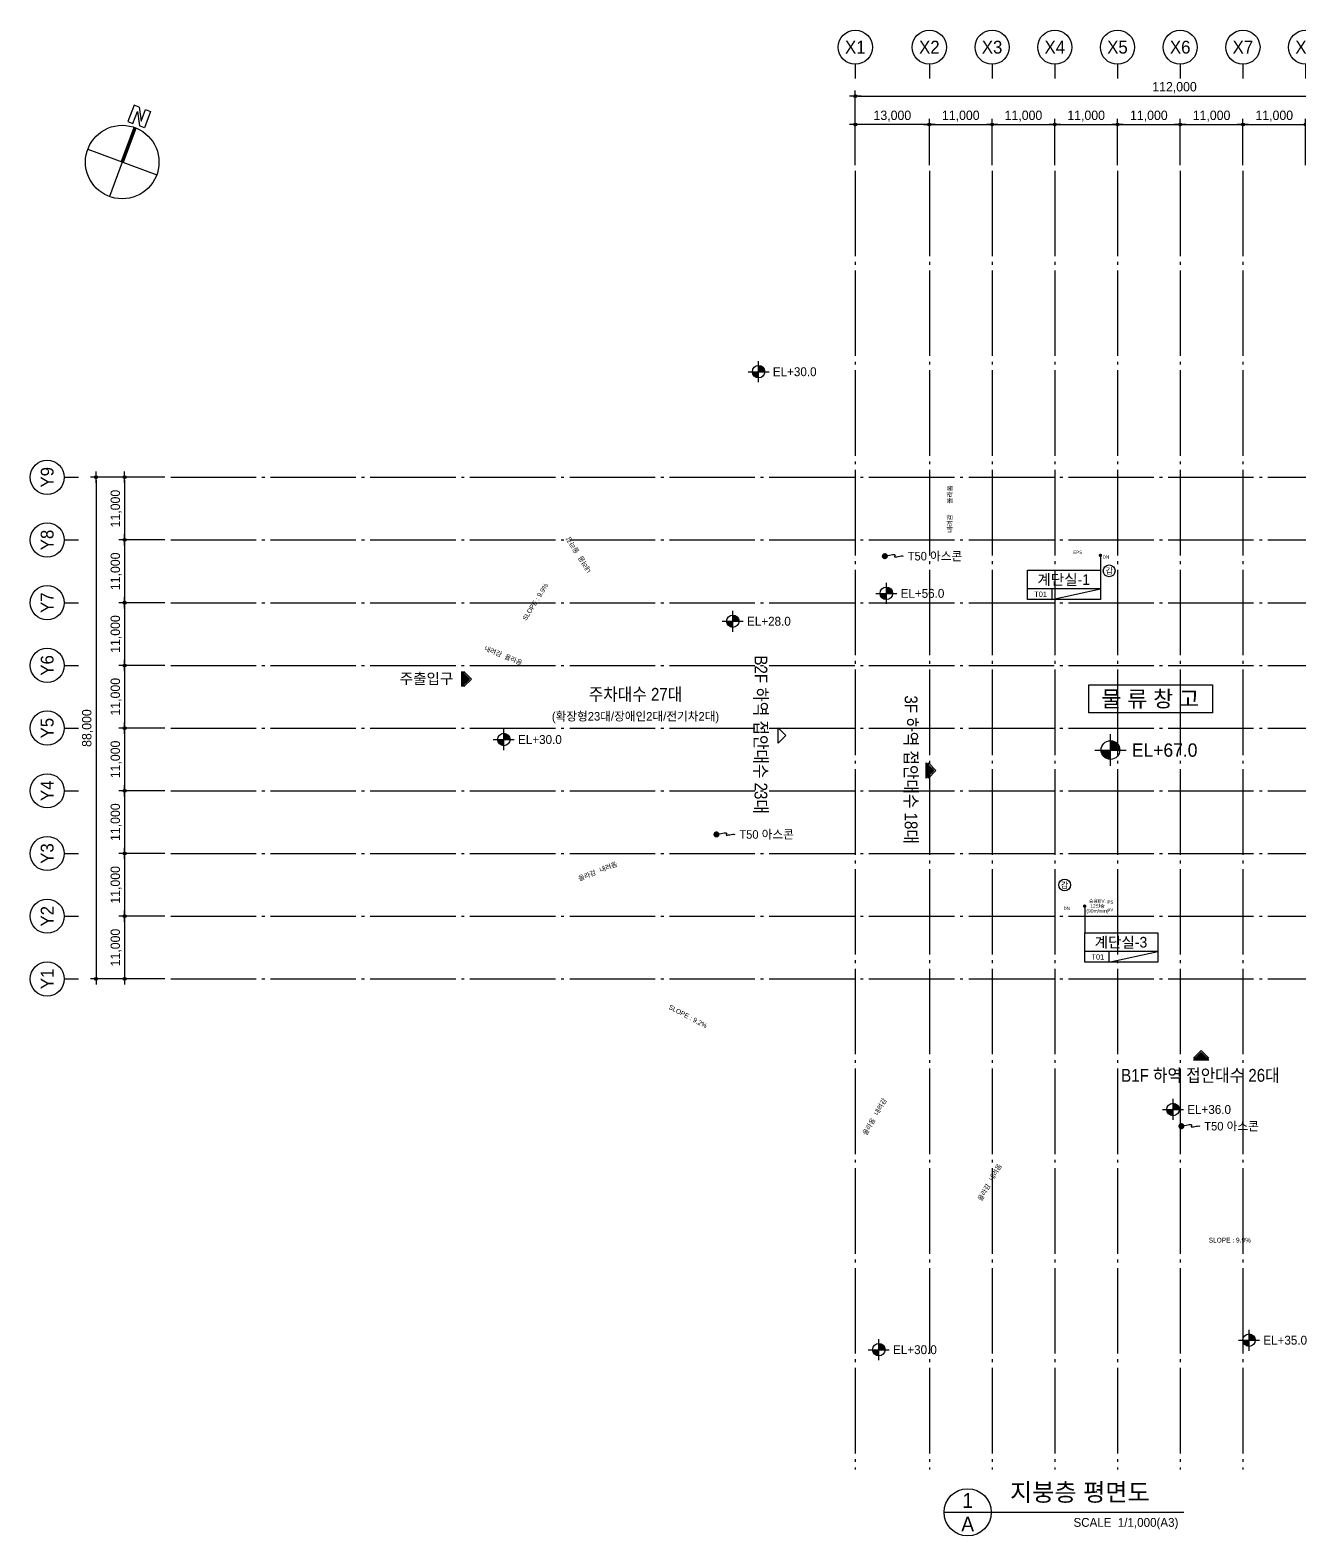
# Model space of a CAD drawing. Header units: millimetres. Extents: x 252735598 to 255219468, y 503852592 to 504847014.
# Drawn here: x 254835598 to 255058371, y 504285874 to 504550014 of the extents above; entities that cross this region are included whole.
import ezdxf
from ezdxf.enums import TextEntityAlignment as Align

# ---------------------------------------------------------------- set-up
doc = ezdxf.new("R2010")
doc.units = ezdxf.units.MM
doc.linetypes.add('CEN', pattern=[35, 30, -2, 1, -2])
for name, color, linetype in [('4A.TEC CEN', 1, 'CEN'), ('4A.TEC DIM', 7, 'Continuous'), ('4A.TEC TEXT', 7, 'Continuous'), ('4A.TEC TEXT 1', 3, 'Continuous'), ('4A.TEC TEXT 2', 3, 'Continuous'), ('4A.TEC 심볼', 7, 'Continuous'), ('㈜SE&C TEXT', 7, 'Continuous'), ('㈜SE&C TEXT 1', 3, 'Continuous'), ('㈜SE&C 심볼', 7, 'Continuous')]:
    doc.layers.add(name, color=color, linetype=linetype)
doc.styles.add('돋움', font='')
doc.styles.get('돋움').set_extended_font_data('돋움')
doc.dimstyles.new('DIM_600(외부치수)', dxfattribs={"dimscale": 400, "dimtxt": 3.3, "dimasz": 1, "dimexe": 2, "dimexo": 2, "dimgap": 1, "dimtad": 1, "dimdec": 0, "dimdsep": 46, "dimlunit": 6, "dimtxsty": '돋움', "dimblk1": 'DIMDOT', "dimblk2": 'DIMDOT', "dimsah": 1, "dimcen": 2.5, "dimdle": 1.5, "dimclrd": 8, "dimclre": 8, "dimclrt": 3, "dimadec": 0, "dimazin": 0, "dimtfac": 1, "dimtdec": 0, "dimtix": 1, "dimtmove": 2, "dimatfit": 3, "dimldrblk": 'DIMDOT', "dimfxl": 1, "dimtvp": 1, "dimtolj": 1, "dimtzin": 0, "dimarcsym": 0})

# ---------------------------------------------------------------- blocks, each defined once
blk = doc.blocks.new('DIMDOT')
at = {"color": 0}
blk.add_line((-2, 0), (2, 0), dxfattribs=at)
for radius in [0.5, 0.25]:
    blk.add_circle((0, 0), radius, dxfattribs=at)
blk = doc.blocks.new('*D94')
at = {"layer": '4A.TEC DIM', "color": 8, "lineweight": -2, "transparency": 16777216}
for p, q in [((169308, -38163), (169308, -25069)), ((169808, -26069), (280808, -26069)), ((281308, -38163), (281308, -25069))]:
    blk.add_line(p, q, dxfattribs=at)
at = {"layer": 'Defpoints', "color": 0, "transparency": 16777216}
for p in [(281308, -26069), (169308, -39163), (281308, -39163)]:
    blk.add_point(p, dxfattribs=at)
at = {"layer": '4A.TEC DIM', "color": 8, "lineweight": -2, "transparency": 16777216, "xscale": 500, "yscale": 500, "zscale": 500, "rotation": 180}
blk.add_blockref('DIMDOT', (169308, -26069), dxfattribs=at)
at = {"layer": '4A.TEC DIM', "color": 8, "lineweight": -2, "transparency": 16777216, "xscale": 500, "yscale": 500, "zscale": 500}
blk.add_blockref('DIMDOT', (281308, -26069), dxfattribs=at)
at = {"layer": '4A.TEC DIM', "color": 3, "transparency": 16777216, "insert": (225308, -24584), "char_height": 1650, "attachment_point": 5, "style": '돋움'}
blk.add_mtext('\\A1;112,000', dxfattribs=at)
blk = doc.blocks.new('ccs122')
at = {"layer": '4A.TEC 심볼'}
blk.add_line((0, 8), (0, 3), dxfattribs=at)
blk.add_circle((0, 14), 6, dxfattribs=at)
at = {"layer": '4A.TEC TEXT 2', "color": 3, "style": '돋움'}
blk.add_attdef('NO', text='', height=4.5, dxfattribs=at).set_placement((-0.01, 14.02), align=Align.MIDDLE_CENTER)
blk = doc.blocks.new('*D95')
at = {"layer": '4A.TEC DIM', "color": 8, "lineweight": -2, "transparency": 16777216}
for p, q in [((48195, -103937), (40113, -103937)), ((41113, -104437), (41113, -114437)), ((48195, -114937), (40113, -114937))]:
    blk.add_line(p, q, dxfattribs=at)
at = {"layer": 'Defpoints', "color": 0, "transparency": 16777216}
for p in [(49195, -103937), (41113, -114937), (49195, -114937)]:
    blk.add_point(p, dxfattribs=at)
at = {"layer": '4A.TEC DIM', "color": 8, "lineweight": -2, "transparency": 16777216, "xscale": 500, "yscale": 500, "zscale": 500}
for p, rotation in [((41113, -103937), 90), ((41113, -114937), 270)]:
    blk.add_blockref('DIMDOT', p, dxfattribs=dict(at, rotation=rotation))
at = {"layer": '4A.TEC DIM', "color": 3, "transparency": 16777216, "insert": (39628, -109437), "char_height": 1650, "attachment_point": 5, "rotation": 90, "style": '돋움'}
blk.add_mtext('\\A1;11,000', dxfattribs=at)
blk = doc.blocks.new('*D96')
at = {"layer": '4A.TEC DIM', "color": 8, "lineweight": -2, "transparency": 16777216}
for p, q in [((48195, -92937), (35100, -92937)), ((36100, -93437), (36100, -180437)), ((48195, -180937), (35100, -180937))]:
    blk.add_line(p, q, dxfattribs=at)
at = {"layer": 'Defpoints', "color": 0, "transparency": 16777216}
for p in [(49195, -92937), (36100, -180937), (49195, -180937)]:
    blk.add_point(p, dxfattribs=at)
at = {"layer": '4A.TEC DIM', "color": 8, "lineweight": -2, "transparency": 16777216, "xscale": 500, "yscale": 500, "zscale": 500}
for p, rotation in [((36100, -92937), 90), ((36100, -180937), 270)]:
    blk.add_blockref('DIMDOT', p, dxfattribs=dict(at, rotation=rotation))
at = {"layer": '4A.TEC DIM', "color": 3, "transparency": 16777216, "insert": (34615, -136937), "char_height": 1650, "attachment_point": 5, "rotation": 90, "style": '돋움'}
blk.add_mtext('\\A1;88,000', dxfattribs=at)
blk = doc.blocks.new('*D97')
at = {"layer": '4A.TEC DIM', "color": 8, "lineweight": -2, "transparency": 16777216}
for p, q in [((48195, -169937), (40113, -169937)), ((41113, -170437), (41113, -180437)), ((48195, -180937), (40113, -180937))]:
    blk.add_line(p, q, dxfattribs=at)
at = {"layer": 'Defpoints', "color": 0, "transparency": 16777216}
for p in [(49195, -169937), (41113, -180937), (49195, -180937)]:
    blk.add_point(p, dxfattribs=at)
at = {"layer": '4A.TEC DIM', "color": 8, "lineweight": -2, "transparency": 16777216, "xscale": 500, "yscale": 500, "zscale": 500}
for p, rotation in [((41113, -169937), 90), ((41113, -180937), 270)]:
    blk.add_blockref('DIMDOT', p, dxfattribs=dict(at, rotation=rotation))
at = {"layer": '4A.TEC DIM', "color": 3, "transparency": 16777216, "insert": (39628, -175437), "char_height": 1650, "attachment_point": 5, "rotation": 90, "style": '돋움'}
blk.add_mtext('\\A1;11,000', dxfattribs=at)
blk = doc.blocks.new('*D98')
at = {"layer": '4A.TEC DIM', "color": 8, "lineweight": -2, "transparency": 16777216}
for p, q in [((48195, -158937), (40113, -158937)), ((41113, -159437), (41113, -169437)), ((48195, -169937), (40113, -169937))]:
    blk.add_line(p, q, dxfattribs=at)
at = {"layer": 'Defpoints', "color": 0, "transparency": 16777216}
for p in [(49195, -158937), (41113, -169937), (49195, -169937)]:
    blk.add_point(p, dxfattribs=at)
at = {"layer": '4A.TEC DIM', "color": 8, "lineweight": -2, "transparency": 16777216, "xscale": 500, "yscale": 500, "zscale": 500}
for p, rotation in [((41113, -158937), 90), ((41113, -169937), 270)]:
    blk.add_blockref('DIMDOT', p, dxfattribs=dict(at, rotation=rotation))
at = {"layer": '4A.TEC DIM', "color": 3, "transparency": 16777216, "insert": (39628, -164437), "char_height": 1650, "attachment_point": 5, "rotation": 90, "style": '돋움'}
blk.add_mtext('\\A1;11,000', dxfattribs=at)
blk = doc.blocks.new('*D99')
at = {"layer": '4A.TEC DIM', "color": 8, "lineweight": -2, "transparency": 16777216}
for p, q in [((48195, -147937), (40113, -147937)), ((41113, -148437), (41113, -158437)), ((48195, -158937), (40113, -158937))]:
    blk.add_line(p, q, dxfattribs=at)
at = {"layer": 'Defpoints', "color": 0, "transparency": 16777216}
for p in [(49195, -147937), (41113, -158937), (49195, -158937)]:
    blk.add_point(p, dxfattribs=at)
at = {"layer": '4A.TEC DIM', "color": 8, "lineweight": -2, "transparency": 16777216, "xscale": 500, "yscale": 500, "zscale": 500}
for p, rotation in [((41113, -147937), 90), ((41113, -158937), 270)]:
    blk.add_blockref('DIMDOT', p, dxfattribs=dict(at, rotation=rotation))
at = {"layer": '4A.TEC DIM', "color": 3, "transparency": 16777216, "insert": (39628, -153437), "char_height": 1650, "attachment_point": 5, "rotation": 90, "style": '돋움'}
blk.add_mtext('\\A1;11,000', dxfattribs=at)
blk = doc.blocks.new('*D100')
at = {"layer": '4A.TEC DIM', "color": 8, "lineweight": -2, "transparency": 16777216}
for p, q in [((48195, -136937), (40113, -136937)), ((41113, -137437), (41113, -147437)), ((48195, -147937), (40113, -147937))]:
    blk.add_line(p, q, dxfattribs=at)
at = {"layer": 'Defpoints', "color": 0, "transparency": 16777216}
for p in [(49195, -136937), (41113, -147937), (49195, -147937)]:
    blk.add_point(p, dxfattribs=at)
at = {"layer": '4A.TEC DIM', "color": 8, "lineweight": -2, "transparency": 16777216, "xscale": 500, "yscale": 500, "zscale": 500}
for p, rotation in [((41113, -136937), 90), ((41113, -147937), 270)]:
    blk.add_blockref('DIMDOT', p, dxfattribs=dict(at, rotation=rotation))
at = {"layer": '4A.TEC DIM', "color": 3, "transparency": 16777216, "insert": (39628, -142437), "char_height": 1650, "attachment_point": 5, "rotation": 90, "style": '돋움'}
blk.add_mtext('\\A1;11,000', dxfattribs=at)
blk = doc.blocks.new('*D101')
at = {"layer": '4A.TEC DIM', "color": 8, "lineweight": -2, "transparency": 16777216}
for p, q in [((48195, -125937), (40113, -125937)), ((41113, -126437), (41113, -136437)), ((48195, -136937), (40113, -136937))]:
    blk.add_line(p, q, dxfattribs=at)
at = {"layer": 'Defpoints', "color": 0, "transparency": 16777216}
for p in [(49195, -125937), (41113, -136937), (49195, -136937)]:
    blk.add_point(p, dxfattribs=at)
at = {"layer": '4A.TEC DIM', "color": 8, "lineweight": -2, "transparency": 16777216, "xscale": 500, "yscale": 500, "zscale": 500}
for p, rotation in [((41113, -125937), 90), ((41113, -136937), 270)]:
    blk.add_blockref('DIMDOT', p, dxfattribs=dict(at, rotation=rotation))
at = {"layer": '4A.TEC DIM', "color": 3, "transparency": 16777216, "insert": (39628, -131437), "char_height": 1650, "attachment_point": 5, "rotation": 90, "style": '돋움'}
blk.add_mtext('\\A1;11,000', dxfattribs=at)
blk = doc.blocks.new('*D102')
at = {"layer": '4A.TEC DIM', "color": 8, "lineweight": -2, "transparency": 16777216}
for p, q in [((48195, -114937), (40113, -114937)), ((41113, -115437), (41113, -125437)), ((48195, -125937), (40113, -125937))]:
    blk.add_line(p, q, dxfattribs=at)
at = {"layer": 'Defpoints', "color": 0, "transparency": 16777216}
for p in [(49195, -114937), (41113, -125937), (49195, -125937)]:
    blk.add_point(p, dxfattribs=at)
at = {"layer": '4A.TEC DIM', "color": 8, "lineweight": -2, "transparency": 16777216, "xscale": 500, "yscale": 500, "zscale": 500}
for p, rotation in [((41113, -114937), 90), ((41113, -125937), 270)]:
    blk.add_blockref('DIMDOT', p, dxfattribs=dict(at, rotation=rotation))
at = {"layer": '4A.TEC DIM', "color": 3, "transparency": 16777216, "insert": (39628, -120437), "char_height": 1650, "attachment_point": 5, "rotation": 90, "style": '돋움'}
blk.add_mtext('\\A1;11,000', dxfattribs=at)
blk = doc.blocks.new('*D103')
at = {"layer": '4A.TEC DIM', "color": 8, "lineweight": -2, "transparency": 16777216}
for p, q in [((169308, -38163), (169308, -30082)), ((181808, -31082), (169808, -31082)), ((182308, -38163), (182308, -30082))]:
    blk.add_line(p, q, dxfattribs=at)
at = {"layer": 'Defpoints', "color": 0, "transparency": 16777216}
for p in [(169308, -31082), (169308, -39163), (182308, -39163)]:
    blk.add_point(p, dxfattribs=at)
at = {"layer": '4A.TEC DIM', "color": 8, "lineweight": -2, "transparency": 16777216, "xscale": 500, "yscale": 500, "zscale": 500, "rotation": 180}
blk.add_blockref('DIMDOT', (169308, -31082), dxfattribs=at)
at = {"layer": '4A.TEC DIM', "color": 8, "lineweight": -2, "transparency": 16777216, "xscale": 500, "yscale": 500, "zscale": 500}
blk.add_blockref('DIMDOT', (182308, -31082), dxfattribs=at)
at = {"layer": '4A.TEC DIM', "color": 3, "transparency": 16777216, "insert": (175808, -29597), "char_height": 1650, "attachment_point": 5, "style": '돋움'}
blk.add_mtext('\\A1;13,000', dxfattribs=at)
blk = doc.blocks.new('*D104')
at = {"layer": '4A.TEC DIM', "color": 8, "lineweight": -2, "transparency": 16777216}
for p, q in [((48195, -92937), (40113, -92937)), ((41113, -93437), (41113, -103437)), ((48195, -103937), (40113, -103937))]:
    blk.add_line(p, q, dxfattribs=at)
at = {"layer": 'Defpoints', "color": 0, "transparency": 16777216}
for p in [(49195, -92937), (41113, -103937), (49195, -103937)]:
    blk.add_point(p, dxfattribs=at)
at = {"layer": '4A.TEC DIM', "color": 8, "lineweight": -2, "transparency": 16777216, "xscale": 500, "yscale": 500, "zscale": 500}
for p, rotation in [((41113, -92937), 90), ((41113, -103937), 270)]:
    blk.add_blockref('DIMDOT', p, dxfattribs=dict(at, rotation=rotation))
at = {"layer": '4A.TEC DIM', "color": 3, "transparency": 16777216, "insert": (39628, -98437), "char_height": 1650, "attachment_point": 5, "rotation": 90, "style": '돋움'}
blk.add_mtext('\\A1;11,000', dxfattribs=at)
blk = doc.blocks.new('*D108')
at = {"layer": '4A.TEC DIM', "color": 8, "lineweight": -2, "transparency": 16777216}
for p, q in [((237308, -38163), (237308, -30082)), ((237808, -31082), (247808, -31082)), ((248308, -38163), (248308, -30082))]:
    blk.add_line(p, q, dxfattribs=at)
at = {"layer": 'Defpoints', "color": 0, "transparency": 16777216}
for p in [(248308, -31082), (237308, -39163), (248308, -39163)]:
    blk.add_point(p, dxfattribs=at)
at = {"layer": '4A.TEC DIM', "color": 8, "lineweight": -2, "transparency": 16777216, "xscale": 500, "yscale": 500, "zscale": 500, "rotation": 180}
blk.add_blockref('DIMDOT', (237308, -31082), dxfattribs=at)
at = {"layer": '4A.TEC DIM', "color": 8, "lineweight": -2, "transparency": 16777216, "xscale": 500, "yscale": 500, "zscale": 500}
blk.add_blockref('DIMDOT', (248308, -31082), dxfattribs=at)
at = {"layer": '4A.TEC DIM', "color": 3, "transparency": 16777216, "insert": (242808, -29597), "char_height": 1650, "attachment_point": 5, "style": '돋움'}
blk.add_mtext('\\A1;11,000', dxfattribs=at)
blk = doc.blocks.new('*D109')
at = {"layer": '4A.TEC DIM', "color": 8, "lineweight": -2, "transparency": 16777216}
for p, q in [((226308, -38163), (226308, -30082)), ((226808, -31082), (236808, -31082)), ((237308, -38163), (237308, -30082))]:
    blk.add_line(p, q, dxfattribs=at)
at = {"layer": 'Defpoints', "color": 0, "transparency": 16777216}
for p in [(237308, -31082), (226308, -39163), (237308, -39163)]:
    blk.add_point(p, dxfattribs=at)
at = {"layer": '4A.TEC DIM', "color": 8, "lineweight": -2, "transparency": 16777216, "xscale": 500, "yscale": 500, "zscale": 500, "rotation": 180}
blk.add_blockref('DIMDOT', (226308, -31082), dxfattribs=at)
at = {"layer": '4A.TEC DIM', "color": 8, "lineweight": -2, "transparency": 16777216, "xscale": 500, "yscale": 500, "zscale": 500}
blk.add_blockref('DIMDOT', (237308, -31082), dxfattribs=at)
at = {"layer": '4A.TEC DIM', "color": 3, "transparency": 16777216, "insert": (231808, -29597), "char_height": 1650, "attachment_point": 5, "style": '돋움'}
blk.add_mtext('\\A1;11,000', dxfattribs=at)
blk = doc.blocks.new('*D110')
at = {"layer": '4A.TEC DIM', "color": 8, "lineweight": -2, "transparency": 16777216}
for p, q in [((215308, -38163), (215308, -30082)), ((215808, -31082), (225808, -31082)), ((226308, -38163), (226308, -30082))]:
    blk.add_line(p, q, dxfattribs=at)
at = {"layer": 'Defpoints', "color": 0, "transparency": 16777216}
for p in [(226308, -31082), (215308, -39163), (226308, -39163)]:
    blk.add_point(p, dxfattribs=at)
at = {"layer": '4A.TEC DIM', "color": 8, "lineweight": -2, "transparency": 16777216, "xscale": 500, "yscale": 500, "zscale": 500, "rotation": 180}
blk.add_blockref('DIMDOT', (215308, -31082), dxfattribs=at)
at = {"layer": '4A.TEC DIM', "color": 8, "lineweight": -2, "transparency": 16777216, "xscale": 500, "yscale": 500, "zscale": 500}
blk.add_blockref('DIMDOT', (226308, -31082), dxfattribs=at)
at = {"layer": '4A.TEC DIM', "color": 3, "transparency": 16777216, "insert": (220808, -29597), "char_height": 1650, "attachment_point": 5, "style": '돋움'}
blk.add_mtext('\\A1;11,000', dxfattribs=at)
blk = doc.blocks.new('*D111')
at = {"layer": '4A.TEC DIM', "color": 8, "lineweight": -2, "transparency": 16777216}
for p, q in [((204308, -38163), (204308, -30082)), ((204808, -31082), (214808, -31082)), ((215308, -38163), (215308, -30082))]:
    blk.add_line(p, q, dxfattribs=at)
at = {"layer": 'Defpoints', "color": 0, "transparency": 16777216}
for p in [(215308, -31082), (204308, -39163), (215308, -39163)]:
    blk.add_point(p, dxfattribs=at)
at = {"layer": '4A.TEC DIM', "color": 8, "lineweight": -2, "transparency": 16777216, "xscale": 500, "yscale": 500, "zscale": 500, "rotation": 180}
blk.add_blockref('DIMDOT', (204308, -31082), dxfattribs=at)
at = {"layer": '4A.TEC DIM', "color": 8, "lineweight": -2, "transparency": 16777216, "xscale": 500, "yscale": 500, "zscale": 500}
blk.add_blockref('DIMDOT', (215308, -31082), dxfattribs=at)
at = {"layer": '4A.TEC DIM', "color": 3, "transparency": 16777216, "insert": (209808, -29597), "char_height": 1650, "attachment_point": 5, "style": '돋움'}
blk.add_mtext('\\A1;11,000', dxfattribs=at)
blk = doc.blocks.new('*D112')
at = {"layer": '4A.TEC DIM', "color": 8, "lineweight": -2, "transparency": 16777216}
for p, q in [((193308, -38163), (193308, -30082)), ((193808, -31082), (203808, -31082)), ((204308, -38163), (204308, -30082))]:
    blk.add_line(p, q, dxfattribs=at)
at = {"layer": 'Defpoints', "color": 0, "transparency": 16777216}
for p in [(204308, -31082), (193308, -39163), (204308, -39163)]:
    blk.add_point(p, dxfattribs=at)
at = {"layer": '4A.TEC DIM', "color": 8, "lineweight": -2, "transparency": 16777216, "xscale": 500, "yscale": 500, "zscale": 500, "rotation": 180}
blk.add_blockref('DIMDOT', (193308, -31082), dxfattribs=at)
at = {"layer": '4A.TEC DIM', "color": 8, "lineweight": -2, "transparency": 16777216, "xscale": 500, "yscale": 500, "zscale": 500}
blk.add_blockref('DIMDOT', (204308, -31082), dxfattribs=at)
at = {"layer": '4A.TEC DIM', "color": 3, "transparency": 16777216, "insert": (198808, -29597), "char_height": 1650, "attachment_point": 5, "style": '돋움'}
blk.add_mtext('\\A1;11,000', dxfattribs=at)
blk = doc.blocks.new('*D113')
at = {"layer": '4A.TEC DIM', "color": 8, "lineweight": -2, "transparency": 16777216}
for p, q in [((182308, -38163), (182308, -30082)), ((182808, -31082), (192808, -31082)), ((193308, -38163), (193308, -30082))]:
    blk.add_line(p, q, dxfattribs=at)
at = {"layer": 'Defpoints', "color": 0, "transparency": 16777216}
for p in [(193308, -31082), (182308, -39163), (193308, -39163)]:
    blk.add_point(p, dxfattribs=at)
at = {"layer": '4A.TEC DIM', "color": 8, "lineweight": -2, "transparency": 16777216, "xscale": 500, "yscale": 500, "zscale": 500, "rotation": 180}
blk.add_blockref('DIMDOT', (182308, -31082), dxfattribs=at)
at = {"layer": '4A.TEC DIM', "color": 8, "lineweight": -2, "transparency": 16777216, "xscale": 500, "yscale": 500, "zscale": 500}
blk.add_blockref('DIMDOT', (193308, -31082), dxfattribs=at)
at = {"layer": '4A.TEC DIM', "color": 3, "transparency": 16777216, "insert": (187808, -29597), "char_height": 1650, "attachment_point": 5, "style": '돋움'}
blk.add_mtext('\\A1;11,000', dxfattribs=at)
blk = doc.blocks.new('dr-sy-018-D-M')
at = {"layer": '4A.TEC 심볼', "color": 0}
for p, q in [((-1, 16.4), (-2.5, 16.4)), ((-2.5, 16.4), (-2.5, 11.4)), ((-1, 16.4), (1, 12.8)), ((-1, 15.09), (1.05, 11.4)), ((-1, 11.4), (-1, 15.09)), ((1, 12.8), (1, 16.4)), ((1, 16.4), (2.5, 16.4)), ((2.5, 16.4), (2.5, 11.4)), ((-2.5, 11.4), (-1, 11.4)), ((2.5, 11.4), (1.05, 11.4)), ((-10.5, 0), (10.5, 0)), ((0, 0), (0, -10.5))]:
    blk.add_line(p, q, dxfattribs=at)
at = {"layer": '4A.TEC 심볼', "color": 0, "const_width": 1}
blk.add_lwpolyline([(0, 10.5), (0, 0)], dxfattribs=at)
at = {"layer": '4A.TEC 심볼', "color": 0}
blk.add_circle((0, 0), 10.5, dxfattribs=at)
blk = doc.blocks.new('FL-LEVEL1')
at = {"layer": '4A.TEC 심볼', "linetype": 'ByBlock'}
h = blk.add_hatch(color=256, dxfattribs=at)
h.paths.add_polyline_path([(295, 175), (295, 0), (470, 0, 0.414214)])
h.paths.add_polyline_path([(295, 0), (120, 0, 0.414214), (295, -175)])
for p, q in [((295, -295), (295, 295)), ((0, 0), (590, 0))]:
    blk.add_line(p, q, dxfattribs=at)
blk.add_circle((295, 0), 175, dxfattribs=at)
at = {"layer": '4A.TEC TEXT 2', "color": 3, "linetype": 'ByBlock', "style": '돋움'}
blk.add_attdef('FL', text='', height=250, dxfattribs=at).set_placement((695, 0), align=Align.MIDDLE_LEFT)
blk = doc.blocks.new('dwg9CDF')
at = {"layer": '4A.TEC 심볼', "color": 3, "linetype": 'ByBlock'}
ref = blk.add_blockref('FL-LEVEL1', (287075, -60898, 36666), dxfattribs=dict(at, xscale=6.250000000000405, yscale=6.250000000000405, zscale=6.250000000000405))
ref.add_attrib('FL', 'EL+35.0', dxfattribs={"layer": '4A.TEC TEXT 1', "color": 3, "linetype": 'ByBlock', "height": 1562.5, "style": '돋움'}).set_placement((291419, -60898, 36666), align=Align.MIDDLE_LEFT)
ref = blk.add_blockref('FL-LEVEL1', (150493, -74424, 31666), dxfattribs=dict(at, xscale=6.250000000000405, yscale=6.250000000000405, zscale=6.250000000000405))
ref.add_attrib('FL', 'EL+30.0', dxfattribs={"layer": '4A.TEC TEXT 1', "color": 3, "linetype": 'ByBlock', "height": 1562.5, "style": '돋움'}).set_placement((154837, -74424, 31666), align=Align.MIDDLE_LEFT)
ref = blk.add_blockref('FL-LEVEL1', (323089, -80342, 36666), dxfattribs=dict(at, xscale=6.250000000000405, yscale=6.250000000000405, zscale=6.250000000000405))
ref.add_attrib('FL', 'EL+40.0', dxfattribs={"layer": '4A.TEC TEXT 1', "color": 3, "linetype": 'ByBlock', "height": 1562.5, "style": '돋움'}).set_placement((327433, -80342, 36666), align=Align.MIDDLE_LEFT)
ref = blk.add_blockref('FL-LEVEL1', (329769, -89536, 46666), dxfattribs=dict(at, xscale=6.250000000000405, yscale=6.250000000000405, zscale=6.250000000000405))
ref.add_attrib('FL', 'EL+45.0', dxfattribs={"layer": '4A.TEC TEXT 1', "color": 3, "linetype": 'ByBlock', "height": 1562.5, "style": '돋움'}).set_placement((334113, -89536, 46666), align=Align.MIDDLE_LEFT)
ref = blk.add_blockref('FL-LEVEL1', (328195, -116874, 51666), dxfattribs=dict(at, xscale=6.250000000000405, yscale=6.250000000000405, zscale=6.250000000000405))
ref.add_attrib('FL', 'EL+50.0', dxfattribs={"layer": '4A.TEC TEXT 1', "color": 3, "linetype": 'ByBlock', "height": 1562.5, "style": '돋움'}).set_placement((332539, -116874, 51666), align=Align.MIDDLE_LEFT)
ref = blk.add_blockref('FL-LEVEL1', (332391, -122240, 56666), dxfattribs=dict(at, xscale=6.250000000000405, yscale=6.250000000000405, zscale=6.250000000000405))
ref.add_attrib('FL', 'EL+55.0', dxfattribs={"layer": '4A.TEC TEXT 1', "color": 3, "linetype": 'ByBlock', "height": 1562.5, "style": '돋움'}).set_placement((336735, -122240, 56666), align=Align.MIDDLE_LEFT)
ref = blk.add_blockref('FL-LEVEL1', (339218, -167717, 226666), dxfattribs=dict(at, xscale=6.250000000000405, yscale=6.250000000000405, zscale=6.250000000000405))
ref.add_attrib('FL', 'EL+60.0', dxfattribs={"layer": '4A.TEC TEXT 1', "color": 3, "linetype": 'ByBlock', "height": 1562.5, "style": '돋움'}).set_placement((343562, -167717, 226666), align=Align.MIDDLE_LEFT)
ref = blk.add_blockref('FL-LEVEL1', (332391, -197997, 56666), dxfattribs=dict(at, xscale=6.250000000000405, yscale=6.250000000000405, zscale=6.250000000000405))
ref.add_attrib('FL', 'EL+55.0', dxfattribs={"layer": '4A.TEC TEXT 1', "color": 3, "linetype": 'ByBlock', "height": 1562.5, "style": '돋움'}).set_placement((336735, -197997, 56666), align=Align.MIDDLE_LEFT)
ref = blk.add_blockref('FL-LEVEL1', (335195, -218028, 51666), dxfattribs=dict(at, xscale=6.250000000000405, yscale=6.250000000000405, zscale=6.250000000000405))
ref.add_attrib('FL', 'EL+50.0', dxfattribs={"layer": '4A.TEC TEXT 1', "color": 3, "linetype": 'ByBlock', "height": 1562.5, "style": '돋움'}).set_placement((339539, -218028, 51666), align=Align.MIDDLE_LEFT)
ref = blk.add_blockref('FL-LEVEL1', (321367, -238214, 46666), dxfattribs=dict(at, xscale=6.250000000000405, yscale=6.250000000000405, zscale=6.250000000000405))
ref.add_attrib('FL', 'EL+45.0', dxfattribs={"layer": '4A.TEC TEXT 1', "color": 3, "linetype": 'ByBlock', "height": 1562.5, "style": '돋움'}).set_placement((325711, -238214, 46666), align=Align.MIDDLE_LEFT)
ref = blk.add_blockref('FL-LEVEL1', (236546, -244313, 36666), dxfattribs=dict(at, xscale=6.250000000000405, yscale=6.250000000000405, zscale=6.250000000000405))
ref.add_attrib('FL', 'EL+35.0', dxfattribs={"layer": '4A.TEC TEXT 1', "color": 3, "linetype": 'ByBlock', "height": 1562.5, "style": '돋움'}).set_placement((240890, -244313, 36666), align=Align.MIDDLE_LEFT)
ref = blk.add_blockref('FL-LEVEL1', (171588, -245977, 31666), dxfattribs=dict(at, xscale=6.250000000000405, yscale=6.250000000000405, zscale=6.250000000000405))
ref.add_attrib('FL', 'EL+30.0', dxfattribs={"layer": '4A.TEC TEXT 1', "color": 3, "linetype": 'ByBlock', "height": 1562.5, "style": '돋움'}).set_placement((175932, -245977, 31666), align=Align.MIDDLE_LEFT)
ref = blk.add_blockref('FL-LEVEL1', (303281, -247320, 41666), dxfattribs=dict(at, xscale=6.250000000000405, yscale=6.250000000000405, zscale=6.250000000000405))
ref.add_attrib('FL', 'EL+40.0', dxfattribs={"layer": '4A.TEC TEXT 1', "color": 3, "linetype": 'ByBlock', "height": 1562.5, "style": '돋움'}).set_placement((307625, -247320, 41666), align=Align.MIDDLE_LEFT)
blk = doc.blocks.new('dwgFD3B')
at = {"layer": '4A.TEC CEN', "color": 250, "ltscale": 500}
for p, q in [((49194.51, -92936.83, -3333.33), (358000, -92936.83, -3333.33)), ((49194.51, -103936.83, -3333.33), (358000, -103936.83, -3333.33)), ((49194.51, -114936.83, -3333.33), (358000, -114936.83, -3333.33)), ((49194.51, -125936.83, -3333.33), (358000, -125936.83, -3333.33)), ((49194.51, -136936.83, -3333.33), (358000, -136936.83, -3333.33)), ((49194.51, -147936.83, -3333.33), (358000, -147936.83, -3333.33)), ((49194.51, -158936.83, -3333.33), (358000, -158936.83, -3333.33)), ((49194.51, -169936.83, -3333.33), (358000, -169936.83, -3333.33)), ((49194.51, -180936.83, -3333.33), (358000, -180936.83, -3333.33))]:
    blk.add_line(p, q, dxfattribs=at)
at = {"layer": '4A.TEC CEN', "color": 250, "ltscale": 500, "elevation": -3333.33}
for points in [[(169307.63, -39163.16), (169307.63, -267000)], [(182307.63, -39163.16), (182307.63, -267000)], [(193307.63, -39163.16), (193307.63, -267000)], [(204307.63, -39163.16), (204307.63, -267000)], [(215307.63, -39163.16), (215307.63, -267000)], [(226307.63, -39163.16), (226307.63, -267000)], [(237307.63, -39163.16), (237307.63, -267000)]]:
    blk.add_lwpolyline(points, dxfattribs=at)
at = {"layer": '4A.TEC 심볼'}
ref = blk.add_blockref('ccs122', (169307.63, -24500.01, 1666.22), dxfattribs=dict(at, xscale=499.9999977496833, yscale=499.9999977496833, zscale=499.9999977496833))
ref.add_attrib('NO', 'X1', dxfattribs={"layer": '0', "color": 3, "height": 2250, "style": '돋움'}).set_placement((169304.55, -17491.05, 1666.22), align=Align.MIDDLE_CENTER)
ref = blk.add_blockref('ccs122', (182307.63, -24500, -3333.78), dxfattribs=dict(at, xscale=499.9999977496833, yscale=499.9999977496833, zscale=499.9999977496833))
ref.add_attrib('NO', 'X2', dxfattribs={"layer": '0', "color": 3, "height": 2250, "style": '돋움'}).set_placement((182304.55, -17491.04, -3333.78), align=Align.MIDDLE_CENTER)
ref = blk.add_blockref('ccs122', (193307.63, -24500, -3333.78), dxfattribs=dict(at, xscale=499.9999977496833, yscale=499.9999977496833, zscale=499.9999977496833))
ref.add_attrib('NO', 'X3', dxfattribs={"layer": '0', "color": 3, "height": 2250, "style": '돋움'}).set_placement((193304.55, -17491.04, -3333.78), align=Align.MIDDLE_CENTER)
ref = blk.add_blockref('ccs122', (204307.63, -24500, -3333.78), dxfattribs=dict(at, xscale=499.9999977496833, yscale=499.9999977496833, zscale=499.9999977496833))
ref.add_attrib('NO', 'X4', dxfattribs={"layer": '0', "color": 3, "height": 2250, "style": '돋움'}).set_placement((204304.55, -17491.04, -3333.78), align=Align.MIDDLE_CENTER)
ref = blk.add_blockref('ccs122', (215307.63, -24500, -3333.78), dxfattribs=dict(at, xscale=499.9999977496833, yscale=499.9999977496833, zscale=499.9999977496833))
ref.add_attrib('NO', 'X5', dxfattribs={"layer": '0', "color": 3, "height": 2250, "style": '돋움'}).set_placement((215304.55, -17491.04, -3333.78), align=Align.MIDDLE_CENTER)
ref = blk.add_blockref('ccs122', (226307.63, -24500, -3333.78), dxfattribs=dict(at, xscale=499.9999977496833, yscale=499.9999977496833, zscale=499.9999977496833))
ref.add_attrib('NO', 'X6', dxfattribs={"layer": '0', "color": 3, "height": 2250, "style": '돋움'}).set_placement((226304.55, -17491.04, -3333.78), align=Align.MIDDLE_CENTER)
ref = blk.add_blockref('ccs122', (237307.63, -24499.99, -3333.78), dxfattribs=dict(at, xscale=499.9999977496833, yscale=499.9999977496833, zscale=499.9999977496833))
ref.add_attrib('NO', 'X7', dxfattribs={"layer": '0', "color": 3, "height": 2250, "style": '돋움'}).set_placement((237304.55, -17491.04, -3333.78), align=Align.MIDDLE_CENTER)
ref = blk.add_blockref('ccs122', (248307.63, -24500, -3333.78), dxfattribs=dict(at, xscale=499.9999977496833, yscale=499.9999977496833, zscale=499.9999977496833))
ref.add_attrib('NO', 'X8', dxfattribs={"layer": '0', "color": 3, "height": 2250, "style": '돋움'}).set_placement((248304.55, -17491.04, -3333.78), align=Align.MIDDLE_CENTER)
ref = blk.add_blockref('ccs122', (34531.36, -92936.83, 1666.22), dxfattribs=dict(at, xscale=499.9999977496833, yscale=499.9999977496833, zscale=499.9999977496833, rotation=90))
ref.add_attrib('NO', 'Y9', dxfattribs={"layer": '0', "color": 3, "height": 2250, "rotation": 90, "style": '돋움'}).set_placement((27522.4, -92939.91, 1666.22), align=Align.MIDDLE_CENTER)
ref = blk.add_blockref('ccs122', (34531.36, -103936.83, 1666.22), dxfattribs=dict(at, xscale=499.9999977496833, yscale=499.9999977496833, zscale=499.9999977496833, rotation=90))
ref.add_attrib('NO', 'Y8', dxfattribs={"layer": '0', "color": 3, "height": 2250, "rotation": 90, "style": '돋움'}).set_placement((27522.4, -103939.91, 1666.22), align=Align.MIDDLE_CENTER)
ref = blk.add_blockref('ccs122', (34531.36, -114936.83, 1666.22), dxfattribs=dict(at, xscale=499.9999977496833, yscale=499.9999977496833, zscale=499.9999977496833, rotation=90))
ref.add_attrib('NO', 'Y7', dxfattribs={"layer": '0', "color": 3, "height": 2250, "rotation": 90, "style": '돋움'}).set_placement((27522.41, -114939.91, 1666.22), align=Align.MIDDLE_CENTER)
ref = blk.add_blockref('ccs122', (34531.36, -125936.83, 1666.22), dxfattribs=dict(at, xscale=499.9999977496833, yscale=499.9999977496833, zscale=499.9999977496833, rotation=90))
ref.add_attrib('NO', 'Y6', dxfattribs={"layer": '0', "color": 3, "height": 2250, "rotation": 90, "style": '돋움'}).set_placement((27522.4, -125939.91, 1666.22), align=Align.MIDDLE_CENTER)
ref = blk.add_blockref('ccs122', (34531.36, -136936.83, 1666.22), dxfattribs=dict(at, xscale=499.9999977496833, yscale=499.9999977496833, zscale=499.9999977496833, rotation=90))
ref.add_attrib('NO', 'Y5', dxfattribs={"layer": '0', "color": 3, "height": 2250, "rotation": 90, "style": '돋움'}).set_placement((27522.41, -136939.91, 1666.22), align=Align.MIDDLE_CENTER)
ref = blk.add_blockref('ccs122', (34531.36, -147936.83, 1666.22), dxfattribs=dict(at, xscale=499.9999977496833, yscale=499.9999977496833, zscale=499.9999977496833, rotation=90))
ref.add_attrib('NO', 'Y4', dxfattribs={"layer": '0', "color": 3, "height": 2250, "rotation": 90, "style": '돋움'}).set_placement((27522.4, -147939.91, 1666.22), align=Align.MIDDLE_CENTER)
ref = blk.add_blockref('ccs122', (34531.36, -158936.83, 1666.22), dxfattribs=dict(at, xscale=499.9999977496833, yscale=499.9999977496833, zscale=499.9999977496833, rotation=90))
ref.add_attrib('NO', 'Y3', dxfattribs={"layer": '0', "color": 3, "height": 2250, "rotation": 90, "style": '돋움'}).set_placement((27522.4, -158939.91, 1666.22), align=Align.MIDDLE_CENTER)
ref = blk.add_blockref('ccs122', (34531.36, -169936.83, 1666.22), dxfattribs=dict(at, xscale=499.9999977496833, yscale=499.9999977496833, zscale=499.9999977496833, rotation=90))
ref.add_attrib('NO', 'Y2', dxfattribs={"layer": '0', "color": 3, "height": 2250, "rotation": 90, "style": '돋움'}).set_placement((27522.4, -169939.91, 1666.22), align=Align.MIDDLE_CENTER)
ref = blk.add_blockref('ccs122', (34531.36, -180936.83, 1666.22), dxfattribs=dict(at, xscale=499.9999977496833, yscale=499.9999977496833, zscale=499.9999977496833, rotation=90))
ref.add_attrib('NO', 'Y1', dxfattribs={"layer": '0', "color": 3, "height": 2250, "rotation": 90, "style": '돋움'}).set_placement((27522.4, -180939.91, 1666.22), align=Align.MIDDLE_CENTER)
at = {"layer": '4A.TEC DIM'}
for base, p1, p2, picture, middle in [((281307.63, -26068.86, 1666.22), (169307.63, -39163.16, 1666.22), (281307.63, -39163.16, 1666.22), '*D94', (225307.63, -24583.79, 1666.22)), ((169307.63, -31081.58, 1666.22), (182307.63, -39163.16, 1666.22), (169307.63, -39163.16, 1666.22), '*D103', (175807.63, -29596.51, 1666.22))]:
    dim = blk.add_linear_dim(base=base, p1=p1, p2=p2, dimstyle='DIM_600(외부치수)', override={"dimscale": 500, "dimdec": 1, "dimtxsty": '돋움', "dimblk1": 'DIMDOT', "dimblk2": 'DIMDOT'}, dxfattribs=at)
    dim.commit()
    dim.dimension.update_dxf_attribs({"geometry": picture, "text_midpoint": middle})
for base, p1, p2, angle, picture, middle in [((193307.63, -31081.58, 1666.67), (182307.63, -39163.16, 1666.67), (193307.63, -39163.16, 1666.67), 180, '*D113', (187807.63, -29596.51, 1666.67)), ((204307.63, -31081.58, 6666.22), (193307.63, -39163.16, 6666.22), (204307.63, -39163.16, 6666.22), 180, '*D112', (198807.63, -29596.51, 6666.22)), ((215307.63, -31081.58, 1666.22), (204307.63, -39163.16, 1666.22), (215307.63, -39163.16, 1666.22), 180, '*D111', (209807.63, -29596.51, 1666.22)), ((226307.63, -31081.58, 1666.22), (215307.63, -39163.16, 1666.22), (226307.63, -39163.16, 1666.22), 180, '*D110', (220807.63, -29596.51, 1666.22)), ((237307.63, -31081.58, 1666.22), (226307.63, -39163.16, 1666.22), (237307.63, -39163.16, 1666.22), 180, '*D109', (231807.63, -29596.51, 1666.22)), ((248307.63, -31081.58, 11666.22), (237307.63, -39163.16, 11666.22), (248307.63, -39163.16, 11666.22), 180, '*D108', (242807.63, -29596.51, 11666.22)), ((36100.22, -180936.83, 1666.22), (49194.51, -92936.83, 1666.22), (49194.51, -180936.83, 1666.22), 90, '*D96', (34615.14, -136936.83, 1666.22)), ((41112.94, -103936.83, 1666.22), (49194.51, -92936.83, 1666.22), (49194.51, -103936.83, 1666.22), 90, '*D104', (39627.86, -98436.83, 1666.22)), ((41112.94, -114936.83, 1666.22), (49194.51, -103936.83, 1666.22), (49194.51, -114936.83, 1666.22), 90, '*D95', (39627.86, -109436.83, 1666.22)), ((41112.94, -125936.83, 1666.22), (49194.51, -114936.83, 1666.22), (49194.51, -125936.83, 1666.22), 90, '*D102', (39627.87, -120436.83, 1666.22)), ((41112.94, -136936.83, 1666.22), (49194.51, -125936.83, 1666.22), (49194.51, -136936.83, 1666.22), 90, '*D101', (39627.87, -131436.83, 1666.22)), ((41112.94, -147936.83, 1666.22), (49194.51, -136936.83, 1666.22), (49194.51, -147936.83, 1666.22), 90, '*D100', (39627.87, -142436.83, 1666.22)), ((41112.94, -158936.83, 1666.22), (49194.51, -147936.83, 1666.22), (49194.51, -158936.83, 1666.22), 90, '*D99', (39627.86, -153436.83, 1666.22)), ((41112.93, -169936.83, 1666.22), (49194.51, -158936.83, 1666.22), (49194.51, -169936.83, 1666.22), 90, '*D98', (39627.86, -164436.83, 1666.22)), ((41112.93, -180936.83, 1666.22), (49194.51, -169936.83, 1666.22), (49194.51, -180936.83, 1666.22), 90, '*D97', (39627.86, -175436.83, 1666.22))]:
    dim = blk.add_linear_dim(base=base, p1=p1, p2=p2, angle=angle, dimstyle='DIM_600(외부치수)', override={"dimscale": 500, "dimdec": 1, "dimtxsty": '돋움', "dimblk1": 'DIMDOT', "dimblk2": 'DIMDOT'}, dxfattribs=at)
    dim.commit()
    dim.dimension.update_dxf_attribs({"geometry": picture, "text_midpoint": middle})

msp = doc.modelspace()

# ---------------------------------------------------------------- hatches: boundary and pattern name
at = {"layer": '4A.TEC 심볼'}
for points in [[(254912685.3, 504436186.6), (254911351, 504434852.3), (254911351, 504437520.9)], [(254994166, 504420141.1), (254992831.7, 504418806.8), (254992831.7, 504421475.4)], [(255041067.7, 504370671.6), (255042401.9, 504369337.3), (255039733.4, 504369337.3)]]:
    msp.add_hatch(color=256, dxfattribs=at).paths.add_polyline_path(points)

# ---------------------------------------------------------------- linework, layer by layer
for p, q in [((255023378.4, 504457850.5), (255023378.4, 504455258.6)), ((255023378.4, 504452008.6), (255010578.5, 504452008.6)), ((255014828.5, 504450133.6), (255023378.4, 504452008.6)), ((255014828.5, 504452008.6), (255014828.5, 504450133.6)), ((255020620, 504396359, 6250), (255020620, 504391644.3, 6250)), ((255033419.9, 504388394.3, 6250), (255020620, 504388394.3, 6250)), ((255024870, 504386519.3, 6250), (255033419.9, 504388394.3, 6250)), ((255024870, 504388394.3, 6250), (255024870, 504386519.3, 6250)), ((254995947.8, 504290014.2, 3333.3), (255038024.2, 504290014.2, 3333.3))]:
    msp.add_line(p, q, dxfattribs=at)
at = {"layer": '4A.TEC 심볼', "color": 1, "const_width": 533.7, "elevation": 0.4}
for points in [[(254985287.4, 504457736.3, 1), (254985821.1, 504457736.3, 1)], [(254955749.4, 504408917.9, 1), (254956283.1, 504408917.9, 1)]]:
    msp.add_lwpolyline(points, format="xyb", close=True, dxfattribs=at)
at = {"layer": '4A.TEC 심볼', "color": 1}
for points in [[(254985555.1, 504457736.3), (254986359.6, 504457919.9), (254986887.3, 504458004.6), (254987191.8, 504458011.4), (254987326.4, 504457961.4), (254987344.7, 504457875.8), (254987300.1, 504457775.7), (254987246.2, 504457682.1), (254987236.3, 504457616.2), (254987311.5, 504457593.4), (254987462.7, 504457606.8), (254987668.3, 504457643.6), (254987906.8, 504457691.2), (254988156.5, 504457737), (254988395.9, 504457768.2), (254988603.4, 504457772.2), (254988757.4, 504457736.3)], [(254956017.2, 504408917.9), (254956821.6, 504409101.5), (254957349.4, 504409186.2), (254957653.8, 504409193), (254957788.4, 504409143), (254957806.7, 504409057.4), (254957762.2, 504408957.3), (254957708.2, 504408863.7), (254957698.4, 504408797.8), (254957773.6, 504408775), (254957924.8, 504408788.4), (254958130.4, 504408825.2), (254958368.8, 504408872.8), (254958618.6, 504408918.6), (254958857.9, 504408949.7), (254959065.4, 504408953.7), (254959219.4, 504408917.9)], [(255037588.9, 504357743.4), (255038393.4, 504357927), (255038921.1, 504358011.7), (255039225.6, 504358018.5), (255039360.2, 504357968.5), (255039378.5, 504357882.9), (255039333.9, 504357782.8), (255039280, 504357689.2), (255039270.1, 504357623.3), (255039345.4, 504357600.5), (255039496.6, 504357613.9), (255039702.2, 504357650.7), (255039940.6, 504357698.3), (255040190.3, 504357744.1), (255040429.7, 504357775.3), (255040637.2, 504357779.3), (255040791.2, 504357743.4)]]:
    msp.add_lwpolyline(points, dxfattribs=at)
at = {"layer": '4A.TEC 심볼', "const_width": 298.9}
msp.add_lwpolyline([(255023228.9, 504457868.8, 1), (255023527.8, 504457868.8, 1)], format="xyb", close=True, dxfattribs=at)
at = {"layer": '4A.TEC 심볼'}
for points in [[(255010578.5, 504455258.6), (255023378.4, 504455258.6), (255023378.4, 504450133.6), (255010578.5, 504450133.6)], [(255021327.7, 504435143.2), (255043027.5, 504435143.2), (255043027.5, 504430268.2), (255021327.7, 504430268.2)]]:
    msp.add_lwpolyline(points, close=True, dxfattribs=at)
for points in [[(254912685.3, 504436186.6), (254911351, 504434852.3), (254911351, 504437520.9), (254912685.3, 504436186.6)], [(254913041.1, 504436186.6), (254911706.8, 504434852.3), (254911706.8, 504437520.9), (254913041.1, 504436186.6)], [(254994166, 504420141.1), (254992831.7, 504418806.8), (254992831.7, 504421475.4), (254994166, 504420141.1)], [(254994521.8, 504420141.1), (254993187.5, 504418806.8), (254993187.5, 504421475.4), (254994521.8, 504420141.1)]]:
    msp.add_lwpolyline(points, dxfattribs=at)
for points, elevation in [([(254968180.9, 504426278.3), (254966846.6, 504424944), (254966846.6, 504427612.6), (254968180.9, 504426278.3)], 3332.9), ([(255041067.7, 504371027.4), (255042401.9, 504369693.1), (255039733.4, 504369693.1), (255041067.7, 504371027.4)], -0.4), ([(255041067.7, 504370671.6), (255042401.9, 504369337.3), (255039733.4, 504369337.3), (255041067.7, 504370671.6)], -0.4)]:
    msp.add_lwpolyline(points, dxfattribs=dict(at, elevation=elevation))
at = {"layer": '4A.TEC 심볼', "const_width": 298.9, "elevation": 6250}
msp.add_lwpolyline([(255020769.4, 504396340.8, 1), (255020470.5, 504396340.8, 1)], format="xyb", close=True, dxfattribs=at)
at = {"layer": '4A.TEC 심볼', "elevation": 6250}
msp.add_lwpolyline([(255020620, 504391644.3), (255033419.9, 504391644.3), (255033419.9, 504386519.3), (255020620, 504386519.3)], close=True, dxfattribs=at)
at = {"layer": '4A.TEC 심볼', "color": 1, "const_width": 533.7}
msp.add_lwpolyline([(255037321.2, 504357743.4, 1), (255037854.9, 504357743.4, 1)], format="xyb", close=True, dxfattribs=at)
at = {"layer": '4A.TEC 심볼'}
for centre, radius in [((255024911.2, 504455158.9, 3333.3), 1036.9), ((255017102.4, 504400057.1, 6250), 1036.9), ((255000087.8, 504290014.2, 3333.3), 4140)]:
    msp.add_circle(centre, radius, dxfattribs=at)

# ---------------------------------------------------------------- block references
for name in ['dwgFD3B', 'dwg9CDF']:
    msp.add_blockref(name, (254811066.5, 504564514.2, -1666.7))
at = {"layer": '4A.TEC 심볼', "color": 3, "linetype": 'ByBlock'}
ref = msp.add_blockref('FL-LEVEL1', (254983982.2, 504451208.9, 0.4), dxfattribs=dict(at, xscale=6.250000000000405, yscale=6.250000000000405, zscale=6.250000000000405))
ref.add_attrib('FL', 'EL+56.0', dxfattribs={"layer": '4A.TEC TEXT 1', "color": 3, "linetype": 'ByBlock', "height": 1562.5, "style": '돋움'}).set_placement((254988326, 504451208.9, 0.4), align=Align.MIDDLE_LEFT)
ref = msp.add_blockref('FL-LEVEL1', (254957036.2, 504446320), dxfattribs=dict(at, xscale=6.250000000000405, yscale=6.250000000000405, zscale=6.250000000000405))
ref.add_attrib('FL', 'EL+28.0', dxfattribs={"layer": '4A.TEC TEXT 1', "color": 3, "linetype": 'ByBlock', "height": 1562.5, "style": '돋움'}).set_placement((254961380, 504446320), align=Align.MIDDLE_LEFT)
ref = msp.add_blockref('FL-LEVEL1', (254916860, 504425570), dxfattribs=dict(at, xscale=6.250000000000405, yscale=6.250000000000405, zscale=6.250000000000405))
ref.add_attrib('FL', 'EL+30.0', dxfattribs={"layer": '4A.TEC TEXT 1', "color": 3, "linetype": 'ByBlock', "height": 1562.5, "style": '돋움'}).set_placement((254921203.7, 504425570), align=Align.MIDDLE_LEFT)
ref = msp.add_blockref('FL-LEVEL1', (255022373.1, 504423724.4), dxfattribs=dict(at, xscale=9.375000000000608, yscale=9.375000000000608, zscale=9.375000000000608))
ref.add_attrib('FL', 'EL+67.0', dxfattribs={"layer": '4A.TEC TEXT 1', "color": 3, "linetype": 'ByBlock', "height": 2343.75, "style": '돋움'}).set_placement((255028888.7, 504423724.4), align=Align.MIDDLE_LEFT)
ref = msp.add_blockref('FL-LEVEL1', (255034268.7, 504360676.7), dxfattribs=dict(at, xscale=6.250000000000405, yscale=6.250000000000405, zscale=6.250000000000405))
ref.add_attrib('FL', 'EL+36.0', dxfattribs={"layer": '4A.TEC TEXT 1', "color": 3, "linetype": 'ByBlock', "height": 1562.5, "style": '돋움'}).set_placement((255038612.4, 504360676.7), align=Align.MIDDLE_LEFT)
at = {"layer": '㈜SE&C 심볼', "xscale": 614.3458659365483, "yscale": 614.3458659365483, "zscale": 614.3458659365483, "rotation": 339.5087343485739}
msp.add_blockref('dr-sy-018-D-M', (254851758.7, 504526864.9, 5000), dxfattribs=at)

# ---------------------------------------------------------------- texts
at = {"layer": '4A.TEC TEXT', "style": '돋움'}
for p in [(254989558, 504457736.3, 0.4), (254960020, 504408917.9, 0.4), (255041591.8, 504357743.4)]:
    msp.add_text('T50 아스콘', height=1500, dxfattribs=at).set_placement(p, align=Align.MIDDLE_LEFT)
at = {"layer": '4A.TEC TEXT', "color": 3, "style": '돋움'}
for s, height, p in [('계단실-1', 1875, (255016935.9, 504453629.4)), ('T01', 937.5, (255012882.8, 504451056.7)), ('물 류 창 고', 2812.5, (255032113.9, 504432699.5)), ('계단실-3', 1875, (255026977.4, 504390015.2, 6250)), ('T01', 937.5, (255022924.3, 504387442.4, 6250))]:
    msp.add_text(s, height=height, dxfattribs=at).set_placement(p, align=Align.MIDDLE_CENTER)
at = {"layer": '4A.TEC TEXT', "style": '돋움'}
for s, height, p in [('갑', 1036.9, (255024921.3, 504455135.9, 3333.3)), ('주출입구', 1875, (254905142.3, 504436262.2, -1666.7)), ('(확장형23대/장애인2대/전기차2대)', 1500, (254941810, 504429640)), ('갑', 1036.9, (255017092.3, 504400034.2, 6250))]:
    msp.add_text(s, height=height, dxfattribs=at).set_placement(p, align=Align.MIDDLE_CENTER)
at = {"layer": '4A.TEC TEXT', "style": '돋움', "width": 0.9}
for s, p in [('B2F 하역 접안대수 23대', (254963816.9, 504426429.4, 3332.9)), ('3F 하역 접안대수 18대', (254990157.8, 504420292.1))]:
    msp.add_text(s, height=2250, rotation=270, dxfattribs=at).set_placement(p, align=Align.MIDDLE_CENTER)
for s, p in [('주차대수 27대', (254941810, 504433500)), ('B1F 하역 접안대수 26대', (255040916.6, 504366663.4, -0.4))]:
    msp.add_text(s, height=2250, dxfattribs=at).set_placement(p, align=Align.MIDDLE_CENTER)
at = {"layer": '4A.TEC TEXT 2', "color": 3, "style": '돋움'}
msp.add_text('지붕층 평면도', height=3105, dxfattribs=at).set_placement((255007516.7, 504291049.2, 3333.3), align=Align.BOTTOM_LEFT)
for s, p in [('1', (255000087.8, 504292084.2, 3333.3)), ('A', (255000087.8, 504287944.2, 3333.3))]:
    msp.add_text(s, height=2587.5, dxfattribs=at).set_placement(p, align=Align.MIDDLE)
msp.add_text('SCALE  1/1,000(A3)', height=1552.5, dxfattribs=at).set_placement((255037052.2, 504286997.8, 3333.3), align=Align.BOTTOM_RIGHT)
at = {"layer": '㈜SE&C TEXT', "style": '돋움'}
for s, height, rotation, p in [('EPS', 555.56, 359.993476, (255019396.7, 504458407.3)), ('DN', 555.56, 0.006524, (255024365.5, 504457577, -2916.7)), ('승용EV.', 625, 0.006524, (255022856.1, 504397238.8, -4166.7)), ('12인승', 625, 0.006524, (255022856.1, 504396363.8, -4166.7)), ('PS', 555.56, 359.993476, (255025119.2, 504397064.8)), ('DN', 555.56, 359.993476, (255017466.3, 504395945.2)), ('(90m/min)', 625, 0.006524, (255022856.1, 504395488.8, -4166.7)), ('AV', 555.56, 359.993476, (255025119.2, 504395702.3, 2083.3))]:
    msp.add_text(s, height=height, rotation=rotation, dxfattribs=at).set_placement(p, align=Align.MIDDLE_CENTER)
at = {"layer": '㈜SE&C TEXT 1', "style": '돋움'}
for s, height, rotation, p in [('올라옴', 833.33, 90, (254996971, 504468549, -10000.4)), ('내려감', 833.33, 90, (254996971, 504463434.2, -10000.4)), ('올라감', 833.33, 122.660879, (254930757.7, 504459679.4)), ('내려옴', 833.33, 122.660879, (254932916.3, 504456311.9)), ('SLOPE : 9.9%', 833.333, 57.991489, (254924238.6, 504449727.8)), ('내려감', 833.33, 337.800959, (254916826.8, 504441035.9)), ('올라옴', 833.33, 337.800959, (254920395.5, 504439579.6)), ('올라감', 833.33, 21.657146, (254933320, 504401730)), ('내려옴', 833.33, 21.657146, (254937037.6, 504403206.2, -1666.7)), ('SLOPE : 9.2%', 833.333, 332, (254951007.6, 504377002.1, -0.4)), ('내려감', 833.33, 60.173414, (254984753.6, 504361143.6, -6667.1)), ('올라옴', 833.33, 60.173414, (254982769.7, 504357670.3, -5000.4)), ('내려옴', 833.33, 60.173414, (255004943.9, 504349633.4, -1666.7)), ('올라감', 833.33, 60.173414, (255002960, 504346160))]:
    msp.add_text(s, height=height, rotation=rotation, dxfattribs=at).set_placement(p, align=Align.MIDDLE_CENTER)
msp.add_text('SLOPE : 9.9%', height=833.333, dxfattribs=at).set_placement((255046073.4, 504337751.3, -5000.4), align=Align.MIDDLE_CENTER)

doc.saveas('drawing.dxf')
